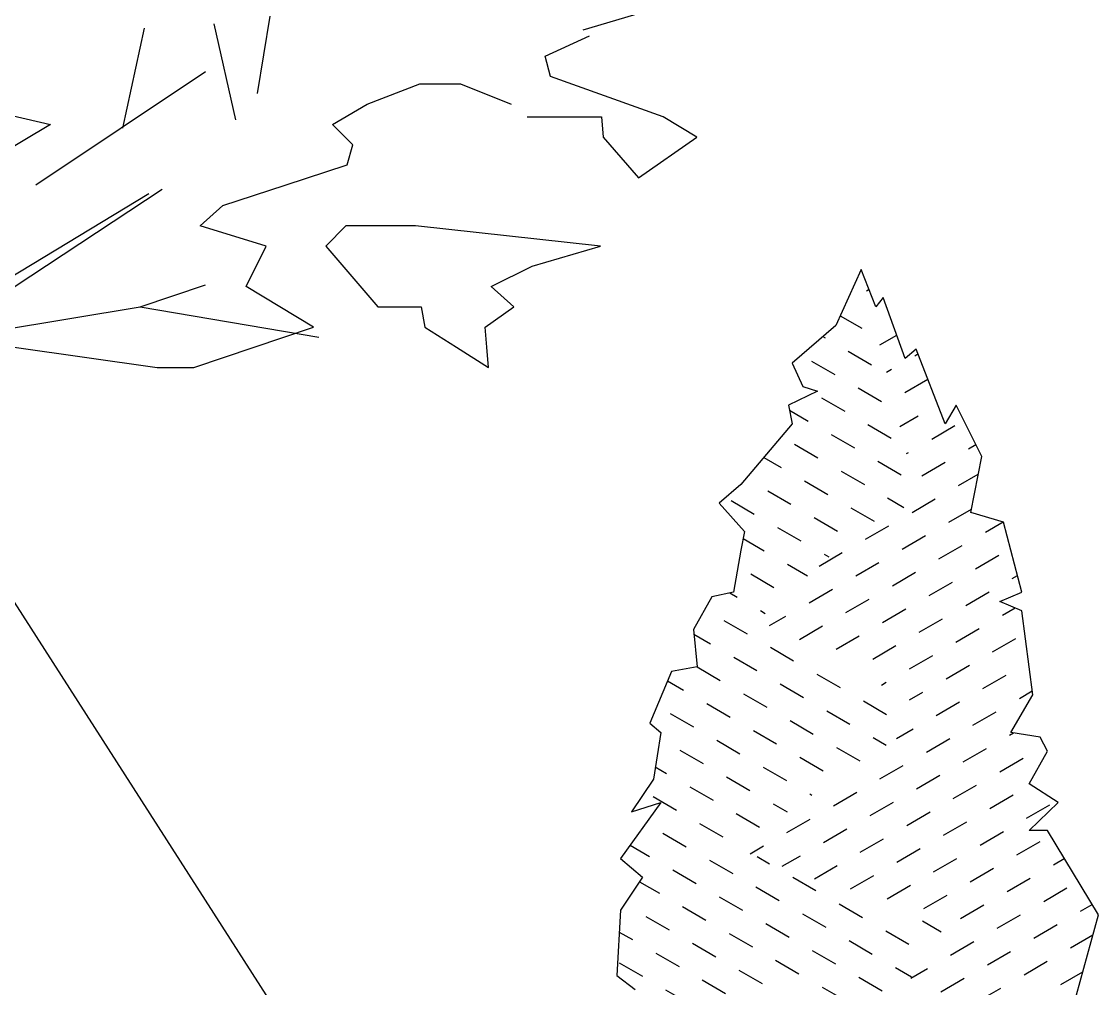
# Model space of a CAD drawing. Header units: millimetres. Extents: x 2 to 5882, y 1831 to 3462.
# Drawn here: x 1068.18 to 1078.36, y 2702.7 to 2711.85 of the extents above; entities that cross this region are included whole.
import ezdxf

# ---------------------------------------------------------------- set-up
doc = ezdxf.new("R2010")
doc.units = ezdxf.units.MM
doc.layers.add('LH', color=94, linetype='Continuous')
doc.layers.add('乔木', color=3, linetype='Continuous')

# ---------------------------------------------------------------- blocks, each defined once
blk = doc.blocks.new('A$C3E764F27')
at = {"color": 0}
for p, q in [((0.2343, 2.9922), (0.0933, 3.0339)), ((0.905, 2.8606), (0.8792, 3.0198)), ((0.95, 2.8068), (0.9946, 3.004)), ((1.1824, 2.7893), (1.1375, 2.9955)), ((0.3124, 2.9376), (0.2214, 2.9793)), ((0.3014, 2.8958), (0.3124, 2.9376)), ((1.3616, 2.6727), (1.0121, 2.9059)), ((0.0695, 2.8124), (0.3014, 2.8958)), ((0.4868, 2.8804), (0.3824, 2.8387)), ((0.5706, 2.8804), (0.4868, 2.8804)), ((0.6792, 2.8387), (0.5706, 2.8804)), ((0.7508, 2.7969), (0.6792, 2.8387)), ((1.5114, 2.8387), (1.3311, 2.7969)), ((0, 2.7706), (0.0695, 2.8124)), ((0.197, 2.8124), (0.1929, 2.7706)), ((0.3497, 2.8124), (0.197, 2.8124)), ((0.709, 2.7552), (0.7508, 2.7969)), ((1.3311, 2.7969), (1.6813, 2.5883)), ((0.1206, 2.6872), (0, 2.7706)), ((0.1929, 2.7706), (0.1567, 2.7289)), ((0.7201, 2.7135), (0.709, 2.7552)), ((0.1567, 2.7289), (0.1206, 2.6872)), ((0.8484, 2.6717), (0.7201, 2.7135)), ((0.9766, 2.63), (0.8484, 2.6717)), ((1.5769, 2.3498), (1.1017, 2.6638)), ((1.6036, 2.3677), (1.1287, 2.6547)), ((1.0235, 2.5883), (0.9766, 2.63)), ((0.887, 2.5465), (1.0235, 2.5883)), ((0.9286, 2.4631), (0.887, 2.5465)), ((0.8591, 2.4213), (0.9286, 2.4631)), ((1.1466, 2.4215), (1.0121, 2.4664)), ((1.1466, 2.4215), (0.7789, 2.3589)), ((0.7896, 2.3796), (0.8591, 2.4213)), ((1.5769, 2.3498), (1.1466, 2.4215)), ((1.0362, 2.2961), (0.7896, 2.3796)), ((1.4059, 2.3379), (1.1116, 2.2961)), ((1.1116, 2.2961), (1.0362, 2.2961))]:
    blk.add_line(p, q, dxfattribs=at)
blk.add_lwpolyline([(0.5797, 2.5883), (0.7235, 2.5883), (0.7645, 2.5465), (0.6572, 2.4213), (0.5682, 2.4213), (0.5607, 2.3796), (0.495, 2.3379), (0.4294, 2.2961), (0.4327, 2.3379), (0.4363, 2.3796), (0.3769, 2.4213), (0.4242, 2.4631), (0.3394, 2.5048), (0.1985, 2.5465)], close=True, dxfattribs=at)
blk = doc.blocks.new('A$C7F962729')
at = {"color": 0, "xscale": 0.6433862224851765, "yscale": 0.6433862224851765, "zscale": 0.6433862224851765}
blk.add_blockref('A$C3E764F27', (0, 0), dxfattribs=at)

msp = doc.modelspace()

# ---------------------------------------------------------------- hatches: boundary and pattern name
at = {"layer": 'LH'}
h = msp.add_hatch(dxfattribs=at)
h.set_pattern_fill('DASH', color=256, scale=0.08, angle=330, style=0)
h.set_pattern_definition([(330, (391.312, 2407.75099), (0.34697045, 0.09297045), [0.254, -0.254])])
h.paths.add_polyline_path([(1076.12201, 2709.50064), (1075.88045, 2708.96976), (1075.46633, 2708.61588), (1075.56989, 2708.39466), (1075.70789, 2708.35044), (1075.43183, 2708.21772), (1075.46633, 2708.04078), (1074.98327, 2707.46568), (1074.77621, 2707.28874), (1075.01777, 2707.0233), (1074.98327, 2706.84636), (1074.91421, 2706.4482), (1074.70721, 2706.40392), (1074.53465, 2706.09426), (1074.56915, 2705.74038), (1074.32759, 2705.69616), (1074.12059, 2705.2095), (1074.22409, 2705.12106), (1074.15509, 2704.67868), (1073.94803, 2704.36896), (1074.22409, 2704.45746), (1073.84453, 2703.92658), (1074.05159, 2703.74964), (1073.84453, 2703.43998), (1073.81003, 2702.82066), (1073.98253, 2702.68794), (1074.08609, 2702.24556), (1073.91353, 2702.28978), (1074.05159, 2701.8474), (1073.98253, 2701.44924), (1074.12059, 2701.49352), (1074.29309, 2701.13958), (1074.15509, 2701.18386), (1074.18959, 2700.7857), (1074.46565, 2700.6972), (1074.39665, 2700.16638), (1074.70721, 2700.2106), (1074.87971, 2700.38754), (1075.19027, 2700.16638), (1075.08677, 2699.98938), (1075.39733, 2699.90094), (1075.56989, 2699.98938), (1075.53539, 2699.6355), (1075.91495, 2699.37006), (1076.05295, 2699.45856), (1076.79458, 2700.44402), (1075.42816, 2700.52435), (1076.25203, 2700.68503), (1075.80995, 2701.20724), (1076.21184, 2701.42817), (1076.15156, 2701.66919), (1075.56882, 2702.13114), (1076.27213, 2702.3119), (1076.89859, 2703.26664), (1074.9459, 2704.0191), (1075.22722, 2704.24004), (1076.45297, 2705.06351), (1076.7343, 2705.3447), (1075.14684, 2706.18826), (1075.87024, 2706.83097), (1076.65392, 2707.33309)])
h = msp.add_hatch(dxfattribs=at)
h.set_pattern_fill('DASH', color=256, scale=0.08, angle=30, style=0)
h.set_pattern_definition([(30, (391.312, 2407.75099), (0.09297045, 0.34697045), [0.254, -0.254])])
h.paths.add_polyline_path([(1077.46775, 2707.11174), (1077.15719, 2707.20024), (1077.26069, 2707.73112), (1077.01919, 2708.21772), (1076.91563, 2708.04078), (1076.63957, 2708.7486), (1076.53607, 2708.6601), (1076.32901, 2709.2352), (1076.26001, 2709.1467), (1076.12201, 2709.50064), (1076.65392, 2707.33309), (1075.87024, 2706.83097), (1075.14684, 2706.18826), (1076.7343, 2705.3447), (1076.45297, 2705.06351), (1075.22722, 2704.24004), (1074.9459, 2704.0191), (1076.89859, 2703.26664), (1076.27213, 2702.3119), (1075.56882, 2702.13114), (1076.15156, 2701.66919), (1076.21184, 2701.42817), (1075.80995, 2701.20724), (1076.25203, 2700.68503), (1075.42816, 2700.52435), (1076.79458, 2700.44402), (1076.05295, 2699.45856), (1076.29451, 2699.37006), (1076.77763, 2699.59128), (1076.98469, 2699.50278), (1077.01919, 2699.6355), (1077.57125, 2700.07788), (1077.46775, 2700.34332), (1077.70931, 2700.6972), (1078.08887, 2700.87414), (1078.12337, 2701.22808), (1077.81281, 2701.40502), (1078.26143, 2701.67046), (1078.33043, 2702.02434), (1078.12337, 2702.511), (1078.36493, 2703.39576), (1077.88181, 2704.19202), (1077.70931, 2704.19202), (1077.98537, 2704.45746), (1077.70931, 2704.6344), (1077.88181, 2704.94406), (1077.81281, 2705.07678), (1077.53675, 2705.12106), (1077.74381, 2705.47494), (1077.64031, 2706.27126), (1077.43325, 2706.3597), (1077.64031, 2706.4482)])

# ---------------------------------------------------------------- linework, layer by layer
msp.add_line((1061.96048, 2715.94901), (1073.47086, 2697.98186))
msp.add_lwpolyline([(1078.12337, 2702.511), (1078.36493, 2703.39576), (1077.88181, 2704.19202), (1077.70931, 2704.19202), (1077.98537, 2704.45746), (1077.70931, 2704.6344), (1077.88181, 2704.94406), (1077.81281, 2705.07678), (1077.53675, 2705.12106), (1077.74381, 2705.47494), (1077.64031, 2706.27126), (1077.43325, 2706.3597), (1077.64031, 2706.4482), (1077.46775, 2707.11174), (1077.15719, 2707.20024), (1077.26069, 2707.73112), (1077.01919, 2708.21772), (1076.91563, 2708.04078), (1076.63957, 2708.7486), (1076.53607, 2708.6601), (1076.32901, 2709.2352), (1076.26001, 2709.1467), (1076.12201, 2709.50064), (1075.88045, 2708.96976), (1075.46633, 2708.61588), (1075.56989, 2708.39466), (1075.70789, 2708.35044), (1075.43183, 2708.21772), (1075.46633, 2708.04078), (1074.98327, 2707.46568), (1074.77621, 2707.28874), (1075.01777, 2707.0233), (1074.98327, 2706.84636), (1074.91421, 2706.4482), (1074.70721, 2706.40392), (1074.53465, 2706.09426), (1074.56915, 2705.74038), (1074.32759, 2705.69616), (1074.12059, 2705.2095), (1074.22409, 2705.12106), (1074.15509, 2704.67868), (1073.94803, 2704.36896), (1074.22409, 2704.45746), (1073.84453, 2703.92658), (1074.05159, 2703.74964), (1073.84453, 2703.43998), (1073.81003, 2702.82066), (1073.98253, 2702.68794)], dxfattribs=at)

# ---------------------------------------------------------------- block references
at = {"layer": '乔木', "color": 72, "xscale": -7.138745764270425, "yscale": 7.138745764270425, "zscale": 7.138745764269561}
msp.add_blockref('A$C7F962729', (1074.56764, 2698.02689), dxfattribs=at)

doc.saveas('drawing.dxf')
